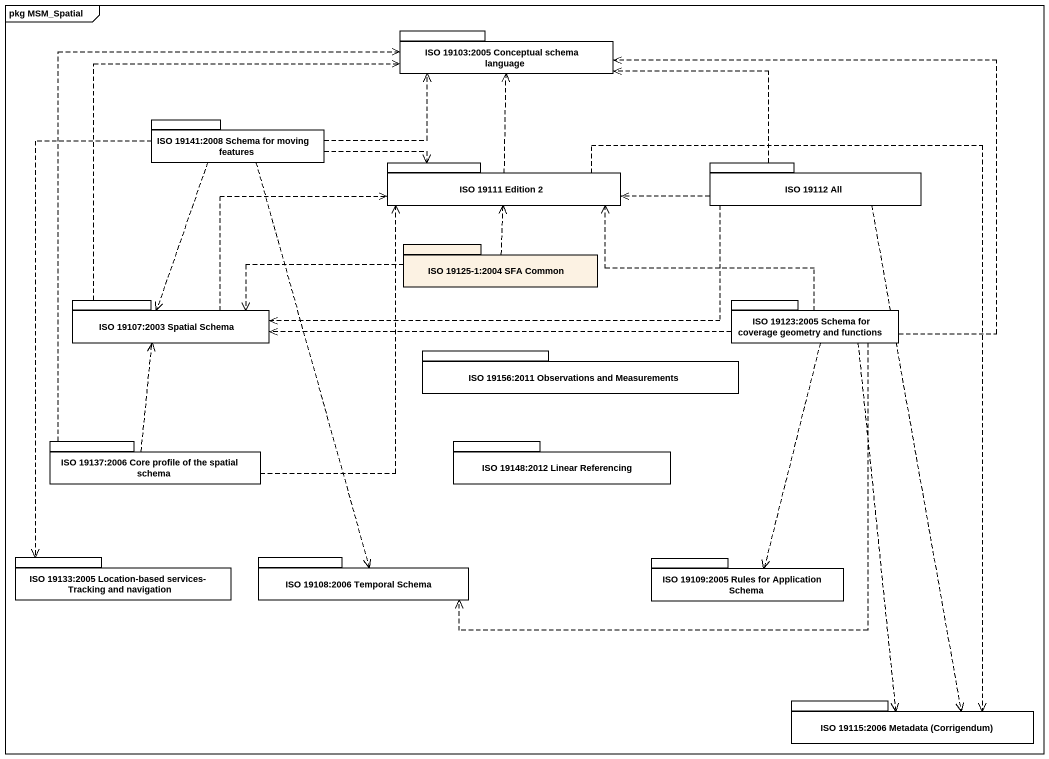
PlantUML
@startuml
mainframe pkg MSM_Spatial
package "ISO 19103:2005 Conceptual schema language" as ISO_19103_2005_Conceptual {
}
package "ISO 19141:2008 Schema for moving features" as ISO_19141_2008_Schema_for {
}
package "ISO 19111 Edition 2" as ISO_19111_Edition_2 {
}
package "ISO 19112 All" as ISO_19112_All {
}
package "ISO 19125-1:2004 SFA Common" as ISO_19125_1_2004_SFA_Common #FCF2E3 {
}
package "ISO 19107:2003 Spatial Schema" as ISO_19107_2003_Spatial {
}
package "ISO 19123:2005 Schema for coverage geometry and functions" as ISO_19123_2005_Schema_for {
}
package "ISO 19156:2011 Observations and Measurements" as ISO_19156_2011_Observations {
}
package "ISO 19137:2006 Core profile of the spatial schema" as ISO_19137_2006_Core_profile {
}
package "ISO 19148:2012 Linear Referencing" as ISO_19148_2012_Linear {
}
package "ISO 19133:2005 Location-based services- Tracking and navigation" as ISO_19133_2005_Location {
}
package "ISO 19108:2006 Temporal Schema" as ISO_19108_2006_Temporal {
}
package "ISO 19109:2005 Rules for Application Schema" as ISO_19109_2005_Rules_for {
}
package "ISO 19115:2006 Metadata (Corrigendum)" as ISO_19115_2006_Metadata {
}
ISO_19141_2008_Schema_for .right.> ISO_19103_2005_Conceptual
ISO_19141_2008_Schema_for .right.> ISO_19111_Edition_2
ISO_19141_2008_Schema_for ..> ISO_19107_2003_Spatial
ISO_19141_2008_Schema_for ..> ISO_19133_2005_Location
ISO_19141_2008_Schema_for ..> ISO_19108_2006_Temporal
ISO_19111_Edition_2 .up.> ISO_19103_2005_Conceptual
ISO_19111_Edition_2 ..> ISO_19115_2006_Metadata
ISO_19112_All .left.> ISO_19103_2005_Conceptual
ISO_19112_All .left.> ISO_19111_Edition_2
ISO_19112_All .left.> ISO_19107_2003_Spatial
ISO_19112_All ..> ISO_19115_2006_Metadata
ISO_19125_1_2004_SFA_Common .up.> ISO_19111_Edition_2
ISO_19125_1_2004_SFA_Common .left.> ISO_19107_2003_Spatial
ISO_19107_2003_Spatial .up.> ISO_19103_2005_Conceptual
ISO_19107_2003_Spatial .right.> ISO_19111_Edition_2
ISO_19123_2005_Schema_for .up.> ISO_19103_2005_Conceptual
ISO_19123_2005_Schema_for .left.> ISO_19111_Edition_2
ISO_19123_2005_Schema_for .left.> ISO_19107_2003_Spatial
ISO_19123_2005_Schema_for .left.> ISO_19108_2006_Temporal
ISO_19123_2005_Schema_for ..> ISO_19109_2005_Rules_for
ISO_19123_2005_Schema_for ..> ISO_19115_2006_Metadata
ISO_19137_2006_Core_profile .up.> ISO_19103_2005_Conceptual
ISO_19137_2006_Core_profile .up.> ISO_19111_Edition_2
ISO_19137_2006_Core_profile .up.> ISO_19107_2003_Spatial
@enduml
